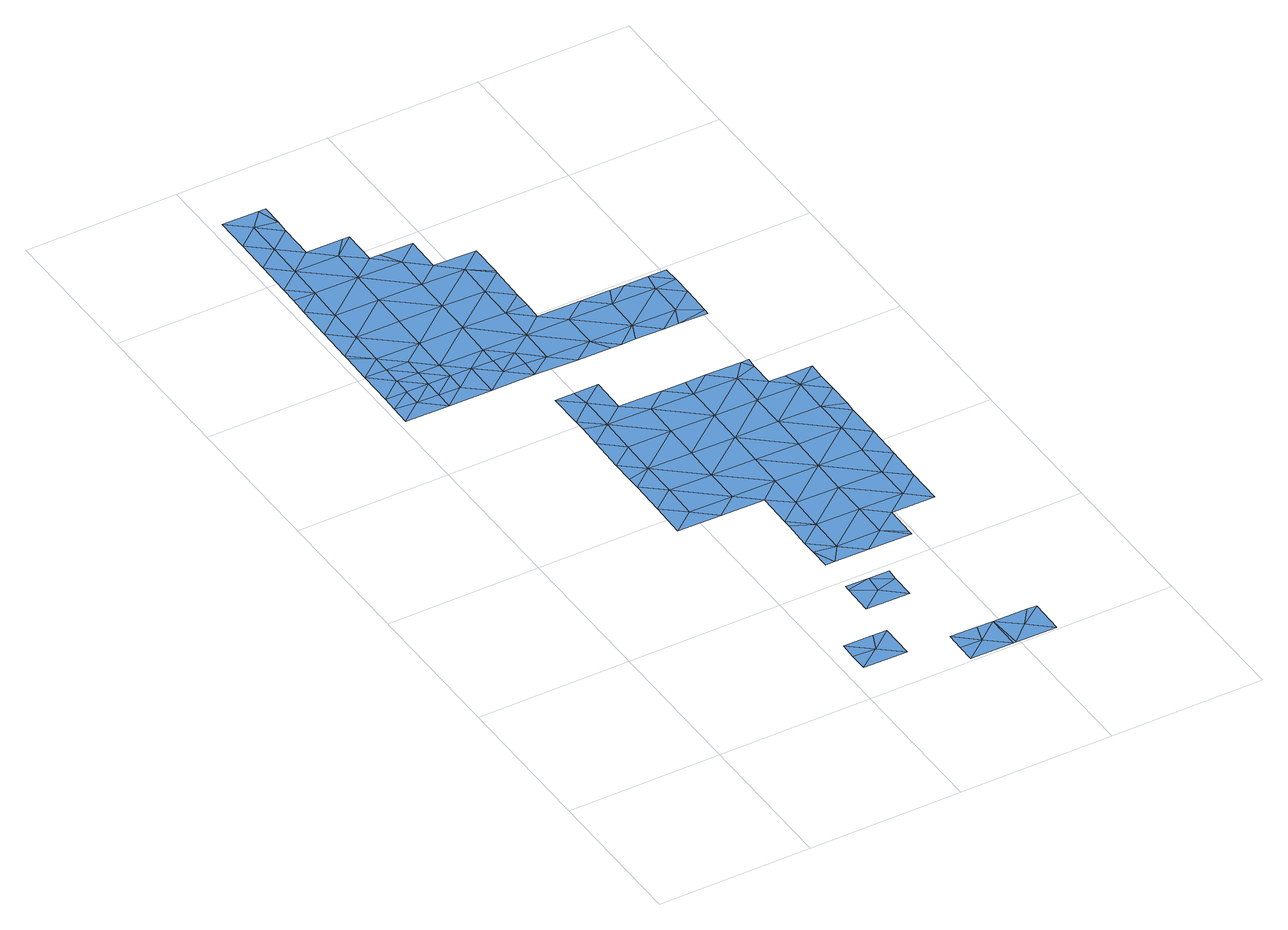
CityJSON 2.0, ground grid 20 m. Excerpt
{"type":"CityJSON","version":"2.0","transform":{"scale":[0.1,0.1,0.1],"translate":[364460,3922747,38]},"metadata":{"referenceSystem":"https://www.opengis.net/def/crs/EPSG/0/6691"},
"CityObjects":{
"waterbody1":{"type":"WaterBody","attributes":{"name":"9","class":"1140","function":"1","WaterBodyRiverFloodingRiskAttribute.description":"5","WaterBodyRiverFloodingRiskAttribute.rankOrg":"1","WaterBodyRiverFloodingRiskAttribute.adminType":"2","WaterBodyRiverFloodingRiskAttribute.scale":"L1"},"geometry":[{"type":"MultiSurface","lod":"1","boundaries":[[[0,1,2]],[[3,4,2]],[[3,5,6]],[[6,7,3]],[[2,1,3]],[[4,3,7]],[[5,3,1]]]}]},
"waterbody2":{"type":"WaterBody","attributes":{"name":"9","class":"1140","function":"1","WaterBodyRiverFloodingRiskAttribute.description":"5","WaterBodyRiverFloodingRiskAttribute.rankOrg":"2","WaterBodyRiverFloodingRiskAttribute.adminType":"2","WaterBodyRiverFloodingRiskAttribute.scale":"L1"},"geometry":[{"type":"MultiSurface","lod":"1","boundaries":[[[8,9,10]],[[8,11,9]],[[2,10,0]],[[8,10,4]],[[9,12,10]],[[10,12,0]],[[2,4,10]]]}]},
"waterbody3":{"type":"WaterBody","attributes":{"name":"9","class":"1140","function":"1","WaterBodyRiverFloodingRiskAttribute.description":"5","WaterBodyRiverFloodingRiskAttribute.rankOrg":"2","WaterBodyRiverFloodingRiskAttribute.adminType":"2","WaterBodyRiverFloodingRiskAttribute.scale":"L1"},"geometry":[{"type":"MultiSurface","lod":"1","boundaries":[[[13,14,15]],[[14,13,16]],[[13,17,16]],[[13,18,17]],[[15,19,13]],[[19,18,13]]]}]},
"waterbody4":{"type":"WaterBody","attributes":{"name":"9","class":"1140","function":"1","WaterBodyRiverFloodingRiskAttribute.description":"5","WaterBodyRiverFloodingRiskAttribute.rankOrg":"2","WaterBodyRiverFloodingRiskAttribute.adminType":"2","WaterBodyRiverFloodingRiskAttribute.scale":"L1"},"geometry":[{"type":"MultiSurface","lod":"1","boundaries":[[[20,7,21]],[[22,20,21]],[[23,24,25]],[[24,26,25]],[[27,21,6]],[[21,27,22]],[[22,27,24]],[[28,22,24]],[[23,28,24]],[[27,26,24]],[[6,21,7]],[[7,20,4]]]}]},
"waterbody5":{"type":"WaterBody","attributes":{"name":"9","class":"1140","function":"1","WaterBodyRiverFloodingRiskAttribute.description":"5","WaterBodyRiverFloodingRiskAttribute.rankOrg":"1","WaterBodyRiverFloodingRiskAttribute.adminType":"2","WaterBodyRiverFloodingRiskAttribute.scale":"L1"},"geometry":[{"type":"MultiSurface","lod":"1","boundaries":[[[29,30,31]],[[29,32,33]],[[32,29,31]],[[34,32,31]],[[35,31,30]],[[34,31,35]],[[30,29,36]]]}]},
"waterbody6":{"type":"WaterBody","attributes":{"name":"9","class":"1140","function":"1","WaterBodyRiverFloodingRiskAttribute.description":"5","WaterBodyRiverFloodingRiskAttribute.rankOrg":"1","WaterBodyRiverFloodingRiskAttribute.adminType":"2","WaterBodyRiverFloodingRiskAttribute.scale":"L1"},"geometry":[{"type":"MultiSurface","lod":"1","boundaries":[[[37,38,39]],[[40,41,42]],[[41,43,42]],[[41,44,43]],[[44,45,46]],[[38,47,39]],[[47,46,39]],[[39,46,45]],[[48,39,45]],[[41,40,45]],[[41,45,44]],[[39,48,37]]]}]},
"waterbody7":{"type":"WaterBody","attributes":{"name":"9","class":"1140","function":"1","WaterBodyRiverFloodingRiskAttribute.description":"5","WaterBodyRiverFloodingRiskAttribute.rankOrg":"1","WaterBodyRiverFloodingRiskAttribute.adminType":"2","WaterBodyRiverFloodingRiskAttribute.scale":"L1"},"geometry":[{"type":"MultiSurface","lod":"1","boundaries":[[[49,50,51]],[[49,51,52]],[[52,51,53]],[[53,54,52]],[[55,54,53]],[[55,56,54]],[[56,55,57]],[[58,57,55]],[[59,60,58]],[[59,61,60]],[[59,62,61]],[[62,59,55]],[[61,63,60]],[[64,63,61]],[[64,65,63]],[[66,65,64]],[[64,67,66]],[[68,64,61]],[[69,70,71]],[[71,70,72]],[[73,74,75]],[[74,73,76]],[[77,76,73]],[[51,50,62]],[[78,79,80]],[[79,78,81]],[[82,79,81]],[[83,79,82]],[[74,79,83]],[[74,83,84]],[[83,52,84]],[[83,85,52]],[[83,86,85]],[[83,82,86]],[[86,82,87]],[[88,87,82]],[[86,87,89]],[[82,81,88]],[[88,90,91]],[[74,80,79]],[[80,74,76]],[[74,84,75]],[[71,75,84]],[[84,54,71]],[[75,71,92]],[[92,71,72]],[[71,56,69]],[[56,93,69]],[[55,59,58]],[[93,56,57]],[[54,56,71]],[[55,53,62]],[[52,54,84]],[[49,52,85]],[[62,53,51]],[[94,95,96]],[[97,95,94]],[[68,61,62]],[[68,67,64]],[[98,95,97]],[[98,97,99]],[[99,100,98]],[[100,99,101]],[[102,98,100]],[[102,103,98]],[[86,104,85]],[[105,106,107]],[[104,49,85]],[[105,107,108]],[[104,109,110]],[[86,89,104]],[[111,89,87]],[[88,91,87]],[[112,91,90]],[[112,113,91]],[[91,113,114]],[[91,114,87]],[[115,87,114]],[[115,111,87]],[[111,116,89]],[[89,116,104]],[[116,109,104]],[[108,110,105]],[[110,108,104]],[[104,108,49]],[[106,117,107]],[[118,103,102]],[[119,103,118]],[[66,103,119]],[[67,103,66]],[[103,67,98]],[[67,95,98]],[[68,95,67]],[[68,120,95]],[[62,120,68]],[[120,62,50]],[[120,50,121]],[[121,50,122]],[[121,96,120]],[[95,120,96]],[[122,117,121]],[[49,122,50]],[[49,108,122]],[[122,108,107]],[[122,107,117]]]}]},
"waterbody8":{"type":"WaterBody","attributes":{"name":"9","class":"1140","function":"1","WaterBodyRiverFloodingRiskAttribute.description":"5","WaterBodyRiverFloodingRiskAttribute.rankOrg":"1","WaterBodyRiverFloodingRiskAttribute.adminType":"2","WaterBodyRiverFloodingRiskAttribute.scale":"L1"},"geometry":[{"type":"MultiSurface","lod":"1","boundaries":[[[123,124,125]],[[123,126,124]],[[127,128,129]],[[128,130,129]],[[131,132,130]],[[131,133,132]],[[134,133,131]],[[133,134,135]],[[136,135,134]],[[136,12,135]],[[28,23,137]],[[138,137,23]],[[139,137,138]],[[139,140,137]],[[141,140,139]],[[140,141,11]],[[11,141,135]],[[9,11,135]],[[4,20,8]],[[20,140,8]],[[20,22,140]],[[140,11,8]],[[142,141,139]],[[143,141,142]],[[133,141,143]],[[144,133,143]],[[144,143,142]],[[145,144,142]],[[146,144,145]],[[146,132,144]],[[129,132,146]],[[147,129,146]],[[148,147,146]],[[149,147,148]],[[150,147,149]],[[147,150,151]],[[151,150,126]],[[151,127,147]],[[149,152,150]],[[153,154,155]],[[153,146,154]],[[155,154,156]],[[157,156,154]],[[158,159,160]],[[160,159,161]],[[159,162,161]],[[162,159,142]],[[161,162,163]],[[163,162,164]],[[162,139,164]],[[163,164,165]],[[166,165,164]],[[167,166,168]],[[166,138,168]],[[169,168,138]],[[170,168,169]],[[170,171,168]],[[172,173,174]],[[174,173,175]],[[175,173,176]],[[177,178,170]],[[169,179,177]],[[179,169,180]],[[169,181,180]],[[181,26,180]],[[25,26,181]],[[174,175,182]],[[176,170,178]],[[152,183,124]],[[171,184,167]],[[185,186,187]],[[125,183,188]],[[23,25,181]],[[137,22,28]],[[138,23,181]],[[164,139,138]],[[137,140,22]],[[162,142,139]],[[142,159,145]],[[154,146,145]],[[148,146,153]],[[189,149,148]],[[152,124,150]],[[189,148,190]],[[148,153,190]],[[126,150,124]],[[147,127,129]],[[130,132,129]],[[132,133,144]],[[135,141,133]],[[9,135,12]],[[125,124,183]],[[154,145,157]],[[157,145,159]],[[158,157,159]],[[138,166,164]],[[171,167,168]],[[169,138,181]],[[170,169,177]],[[176,173,170]],[[170,191,171]],[[173,191,170]],[[173,172,191]],[[191,185,187]],[[184,171,192]],[[191,187,192]],[[191,192,171]],[[172,185,191]]]}]}
},
"vertices":[
[7,749,13],[6,729,13],[35,749,13],[35,726,13],[63,749,13],[6,703,13],[63,702,13],[63,725,13],
[64,772,13],[36,795,13],[35,772,13],[64,795,13],[7,796,13],
[252,75,8],[262,98,8],[224,99,8],[281,98,8],[280,52,8],[223,53,8],[223,77,8],
[92,748,13],[91,725,13],[120,748,13],[177,747,13],[148,724,13],[177,724,13],[176,701,13],[119,701,13],[148,747,13],
[312,190,8],[282,184,8],[310,167,8],[338,175,8],[339,190,8],[338,143,8],[281,144,8],[282,191,8],
[337,51,8],[336,28,8],[365,27,8],[438,49,8],[421,27,8],[450,49,8],[449,3,8],[396,4,8],[393,50,8],[393,4,8],[336,5,8],[372,50,8],
[257,445,8],[313,398,8],[314,444,8],[315,490,8],[371,443,8],[372,490,8],[428,443,8],[428,489,8],[456,465,8],[456,419,8],[427,396,8],[455,373,8],[426,350,8],[370,397,8],[454,327,8],[426,304,8],[454,280,8],[397,281,8],[369,305,8],[369,351,8],[457,511,8],[457,536,8],[429,535,8],[458,558,8],[401,591,8],[373,582,8],[401,559,8],[392,605,8],[402,605,8],[319,606,8],[316,583,8],[345,606,8],[288,606,8],[260,584,8],[316,537,8],[372,536,8],[258,491,8],[259,538,8],[203,585,8],[231,607,8],[202,538,8],[232,654,8],[203,631,8],[422,558,8],[457,479,8],[284,319,8],[312,306,8],[284,329,8],[283,283,8],[311,259,8],[283,264,8],[295,237,8],[283,237,8],[339,236,8],[368,259,8],[201,492,8],[172,423,8],[171,377,8],[200,400,8],[201,446,8],[173,486,8],[173,470,8],[174,562,8],[200,654,8],[175,654,8],[175,608,8],[175,593,8],[173,516,8],[228,376,8],[396,235,8],[396,240,8],[313,352,8],[285,375,8],[257,399,8],
[12,1119,14],[40,1096,14],[60,1118,14],[12,1073,14],[10,980,14],[10,958,14],[38,957,14],[9,934,14],[9,888,13],[37,911,13],[37,864,13],[8,842,13],[36,818,13],[8,835,13],[149,770,13],[206,769,12],[150,817,13],[92,771,13],[93,817,13],[150,863,13],[94,864,13],[94,910,13],[151,909,13],[95,956,14],[39,1003,14],[96,1002,14],[68,1026,14],[40,1049,14],[11,1027,14],[68,1072,14],[124,979,14],[152,955,14],[137,979,14],[180,978,14],[180,932,13],[236,931,12],[208,908,12],[236,888,12],[236,885,12],[207,862,12],[235,838,12],[206,816,12],[235,816,12],[234,792,12],[291,791,12],[262,769,12],[262,722,12],[318,722,12],[319,768,12],[404,743,12],[375,721,12],[403,704,12],[365,698,12],[346,698,12],[290,699,12],[308,699,12],[276,699,12],[233,700,12],[205,723,12],[403,697,12],[69,1090,14],[329,791,12],[404,770,12],[404,790,12],[380,790,12],[69,1118,14],[115,1025,14],[124,1025,14],[376,767,12],[348,790,12]
]}
